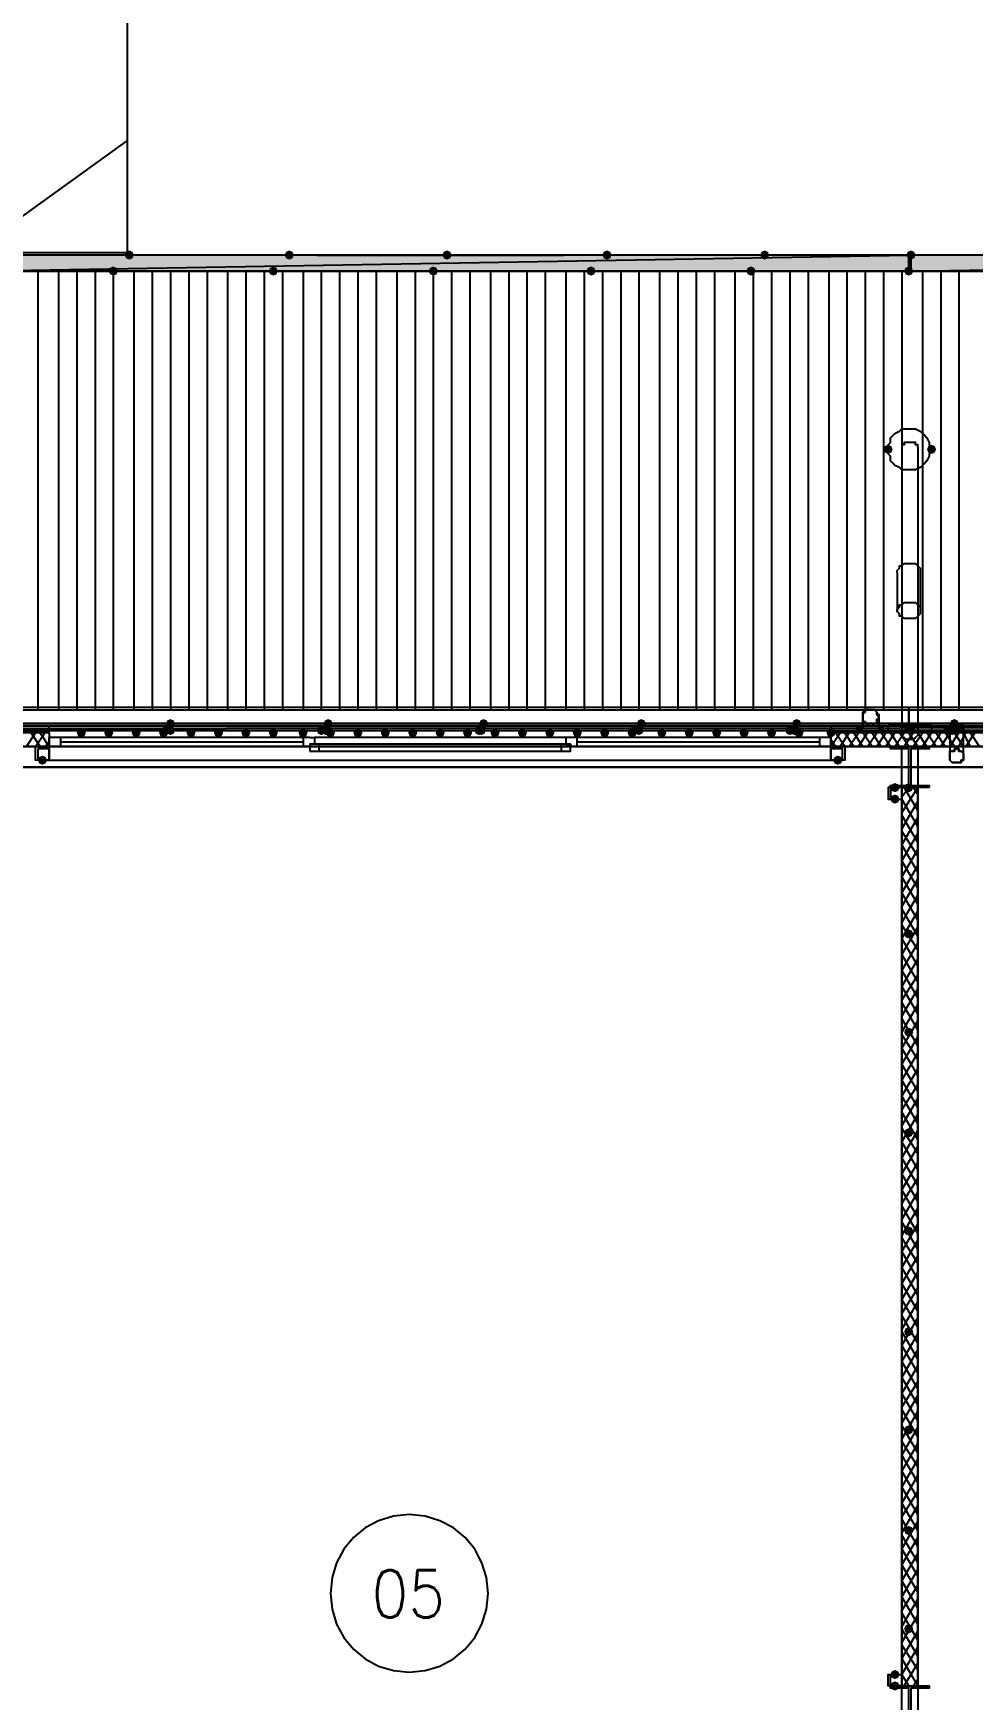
# Model space of a CAD drawing. Header units: millimetres. Extents: x 0 to 420, y 0 to 297.
# Drawn here: x 191.26 to 208.66, y 203.16 to 234.02 of the extents above; entities that cross this region are included whole.
import ezdxf

# ---------------------------------------------------------------- set-up
doc = ezdxf.new("R2010")
doc.units = ezdxf.units.MM
doc.layers.get('0').update_dxf_attribs({"linetype": 'CONTINUOUS'})
doc.styles.get("Standard").update_dxf_attribs({"font": 'STANDARD'})

msp = doc.modelspace()

# ---------------------------------------------------------------- hatches: boundary and pattern name
at = {"true_color": 0x0000fe}
for points in [[(193.124667, 229.912333), (193.099796, 229.852537), (193.04, 229.827667), (192.980204, 229.852537), (192.955333, 229.912333), (192.980204, 229.972129), (193.04, 229.997), (193.099796, 229.972129)], [(196.088, 229.912333), (196.063129, 229.852537), (196.003333, 229.827667), (195.943537, 229.852537), (195.918667, 229.912333), (195.943537, 229.972129), (196.003333, 229.997), (196.063129, 229.972129)], [(199.009, 229.912333), (198.984129, 229.852537), (198.924333, 229.827667), (198.864538, 229.852537), (198.839667, 229.912333), (198.864537, 229.972129), (198.924333, 229.997), (198.984129, 229.972129)], [(201.972333, 229.912333), (201.947462, 229.852537), (201.887667, 229.827667), (201.827871, 229.852537), (201.803, 229.912333), (201.827871, 229.972129), (201.887667, 229.997), (201.947462, 229.972129)], [(204.893333, 229.912333), (204.868462, 229.852537), (204.808667, 229.827667), (204.748871, 229.852537), (204.724, 229.912333), (204.748871, 229.972129), (204.808667, 229.997), (204.868462, 229.972129)], [(207.602667, 229.912333), (207.577796, 229.852537), (207.518, 229.827667), (207.458204, 229.852537), (207.433333, 229.912333), (207.458204, 229.972129), (207.518, 229.997), (207.577796, 229.972129)], [(207.602667, 229.912333), (207.577796, 229.852537), (207.518, 229.827667), (207.458204, 229.852537), (207.433333, 229.912333), (207.458204, 229.972129), (207.518, 229.997), (207.577796, 229.972129)], [(192.828333, 229.616), (192.803462, 229.556204), (192.743667, 229.531333), (192.683871, 229.556204), (192.659, 229.616), (192.683871, 229.675796), (192.743667, 229.700667), (192.803462, 229.675796)], [(195.791667, 229.616), (195.766796, 229.556204), (195.707, 229.531333), (195.647204, 229.556204), (195.622333, 229.616), (195.647204, 229.675796), (195.707, 229.700667), (195.766796, 229.675796)], [(198.755, 229.616), (198.730129, 229.556204), (198.670333, 229.531333), (198.610538, 229.556204), (198.585667, 229.616), (198.610537, 229.675796), (198.670333, 229.700667), (198.730129, 229.675796)], [(201.676, 229.616), (201.651129, 229.556204), (201.591333, 229.531333), (201.531538, 229.556204), (201.506667, 229.616), (201.531537, 229.675796), (201.591333, 229.700667), (201.651129, 229.675796)], [(204.639333, 229.616), (204.614463, 229.556204), (204.554667, 229.531333), (204.494871, 229.556204), (204.47, 229.616), (204.494871, 229.675796), (204.554667, 229.700667), (204.614462, 229.675796)], [(207.560333, 229.616), (207.535462, 229.556204), (207.475667, 229.531333), (207.415871, 229.556204), (207.391, 229.616), (207.415871, 229.675796), (207.475667, 229.700667), (207.535462, 229.675796)], [(193.886667, 221.234), (193.861796, 221.174204), (193.802, 221.149333), (193.742204, 221.174204), (193.717333, 221.234), (193.742204, 221.293796), (193.802, 221.318667), (193.861796, 221.293796)], [(196.807667, 221.234), (196.782796, 221.174204), (196.723, 221.149333), (196.663204, 221.174204), (196.638333, 221.234), (196.663204, 221.293796), (196.723, 221.318667), (196.782796, 221.293796)], [(199.686333, 221.234), (199.661462, 221.174204), (199.601667, 221.149333), (199.541871, 221.174204), (199.517, 221.234), (199.541871, 221.293796), (199.601667, 221.318667), (199.661462, 221.293796)], [(202.607333, 221.234), (202.582462, 221.174204), (202.522667, 221.149333), (202.462871, 221.174204), (202.438, 221.234), (202.462871, 221.293796), (202.522667, 221.318667), (202.582462, 221.293796)], [(205.486, 221.234), (205.461129, 221.174204), (205.401333, 221.149333), (205.341538, 221.174204), (205.316667, 221.234), (205.341537, 221.293796), (205.401333, 221.318667), (205.461129, 221.293796)], [(208.407, 221.234), (208.382129, 221.174204), (208.322333, 221.149333), (208.262538, 221.174204), (208.237667, 221.234), (208.262537, 221.293796), (208.322333, 221.318667), (208.382129, 221.293796)], [(193.802, 221.107), (193.777129, 221.047204), (193.717333, 221.022333), (193.657537, 221.047204), (193.632667, 221.107), (193.657537, 221.166796), (193.717333, 221.191667), (193.777129, 221.166796)], [(193.886667, 221.107), (193.861796, 221.047204), (193.802, 221.022333), (193.742204, 221.047204), (193.717333, 221.107), (193.742204, 221.166796), (193.802, 221.191667), (193.861796, 221.166796)], [(193.886667, 221.107), (193.861796, 221.047204), (193.802, 221.022333), (193.742204, 221.047204), (193.717333, 221.107), (193.742204, 221.166796), (193.802, 221.191667), (193.861796, 221.166796)], [(196.680667, 221.107), (196.655796, 221.047204), (196.596, 221.022333), (196.536204, 221.047204), (196.511333, 221.107), (196.536204, 221.166796), (196.596, 221.191667), (196.655796, 221.166796)], [(196.765333, 221.107), (196.740462, 221.047204), (196.680667, 221.022333), (196.620871, 221.047204), (196.596, 221.107), (196.620871, 221.166796), (196.680667, 221.191667), (196.740462, 221.166796)], [(196.765333, 221.107), (196.740462, 221.047204), (196.680667, 221.022333), (196.620871, 221.047204), (196.596, 221.107), (196.620871, 221.166796), (196.680667, 221.191667), (196.740462, 221.166796)], [(199.601667, 221.107), (199.576796, 221.047204), (199.517, 221.022333), (199.457204, 221.047204), (199.432333, 221.107), (199.457204, 221.166796), (199.517, 221.191667), (199.576796, 221.166796)], [(199.644, 221.107), (199.619129, 221.047204), (199.559333, 221.022333), (199.499538, 221.047204), (199.474667, 221.107), (199.499537, 221.166796), (199.559333, 221.191667), (199.619129, 221.166796)], [(199.644, 221.107), (199.619129, 221.047204), (199.559333, 221.022333), (199.499538, 221.047204), (199.474667, 221.107), (199.499537, 221.166796), (199.559333, 221.191667), (199.619129, 221.166796)], [(202.480333, 221.107), (202.455462, 221.047204), (202.395667, 221.022333), (202.335871, 221.047204), (202.311, 221.107), (202.335871, 221.166796), (202.395667, 221.191667), (202.455462, 221.166796)], [(202.565, 221.107), (202.540129, 221.047204), (202.480333, 221.022333), (202.420538, 221.047204), (202.395667, 221.107), (202.420537, 221.166796), (202.480333, 221.191667), (202.540129, 221.166796)], [(202.565, 221.107), (202.540129, 221.047204), (202.480333, 221.022333), (202.420538, 221.047204), (202.395667, 221.107), (202.420537, 221.166796), (202.480333, 221.191667), (202.540129, 221.166796)], [(205.359, 221.107), (205.334129, 221.047204), (205.274333, 221.022333), (205.214538, 221.047204), (205.189667, 221.107), (205.214537, 221.166796), (205.274333, 221.191667), (205.334129, 221.166796)], [(205.443667, 221.107), (205.418796, 221.047204), (205.359, 221.022333), (205.299204, 221.047204), (205.274333, 221.107), (205.299204, 221.166796), (205.359, 221.191667), (205.418796, 221.166796)], [(205.443667, 221.107), (205.418796, 221.047204), (205.359, 221.022333), (205.299204, 221.047204), (205.274333, 221.107), (205.299204, 221.166796), (205.359, 221.191667), (205.418796, 221.166796)], [(208.28, 221.107), (208.255129, 221.047204), (208.195333, 221.022333), (208.135538, 221.047204), (208.110667, 221.107), (208.135537, 221.166796), (208.195333, 221.191667), (208.255129, 221.166796)], [(208.364667, 221.107), (208.339796, 221.047204), (208.28, 221.022333), (208.220204, 221.047204), (208.195333, 221.107), (208.220204, 221.166796), (208.28, 221.191667), (208.339796, 221.166796)], [(208.364667, 221.107), (208.339796, 221.047204), (208.28, 221.022333), (208.220204, 221.047204), (208.195333, 221.107), (208.220204, 221.166796), (208.28, 221.191667), (208.339796, 221.166796)]]:
    msp.add_hatch(color=0, dxfattribs=at).paths.add_polyline_path(points, flags=0)
at = {"true_color": 0x000007}
h = msp.add_hatch(color=0, dxfattribs=at)
h.paths.add_polyline_path([(207.475667, 229.616), (190.119, 229.616), (207.475667, 229.912333)], flags=0)
h.paths.add_polyline_path([(190.119, 229.616), (207.475667, 229.912333), (190.119, 229.912333)], flags=0)
h = msp.add_hatch(color=0, dxfattribs=at)
h.paths.add_polyline_path([(224.874667, 229.616), (207.518, 229.616), (224.874667, 229.912333)], flags=0)
h.paths.add_polyline_path([(207.518, 229.616), (224.874667, 229.912333), (207.518, 229.912333)], flags=0)
for points in [[(207.179333, 226.314), (207.154462, 226.254204), (207.094667, 226.229333), (207.034871, 226.254204), (207.01, 226.314), (207.034871, 226.373796), (207.094667, 226.398667), (207.154462, 226.373796)], [(207.983667, 226.314), (207.958796, 226.254204), (207.899, 226.229333), (207.839204, 226.254204), (207.814333, 226.314), (207.839204, 226.373796), (207.899, 226.398667), (207.958796, 226.373796)], [(192.235667, 221.064667), (192.210796, 221.004871), (192.151, 220.98), (192.091204, 221.004871), (192.066333, 221.064667), (192.091204, 221.124462), (192.151, 221.149333), (192.210796, 221.124463)], [(192.743667, 221.064667), (192.718796, 221.004871), (192.659, 220.98), (192.599204, 221.004871), (192.574333, 221.064667), (192.599204, 221.124462), (192.659, 221.149333), (192.718796, 221.124463)], [(193.251667, 221.064667), (193.226796, 221.004871), (193.167, 220.98), (193.107204, 221.004871), (193.082333, 221.064667), (193.107204, 221.124462), (193.167, 221.149333), (193.226796, 221.124463)], [(193.759667, 221.064667), (193.734796, 221.004871), (193.675, 220.98), (193.615204, 221.004871), (193.590333, 221.064667), (193.615204, 221.124462), (193.675, 221.149333), (193.734796, 221.124463)], [(194.267667, 221.064667), (194.242796, 221.004871), (194.183, 220.98), (194.123204, 221.004871), (194.098333, 221.064667), (194.123204, 221.124462), (194.183, 221.149333), (194.242796, 221.124463)], [(194.775667, 221.064667), (194.750796, 221.004871), (194.691, 220.98), (194.631204, 221.004871), (194.606333, 221.064667), (194.631204, 221.124462), (194.691, 221.149333), (194.750796, 221.124463)], [(195.283667, 221.064667), (195.258796, 221.004871), (195.199, 220.98), (195.139204, 221.004871), (195.114333, 221.064667), (195.139204, 221.124462), (195.199, 221.149333), (195.258796, 221.124463)], [(195.791667, 221.064667), (195.766796, 221.004871), (195.707, 220.98), (195.647204, 221.004871), (195.622333, 221.064667), (195.647204, 221.124462), (195.707, 221.149333), (195.766796, 221.124463)], [(196.342, 221.064667), (196.317129, 221.004871), (196.257333, 220.98), (196.197538, 221.004871), (196.172667, 221.064667), (196.197537, 221.124462), (196.257333, 221.149333), (196.317129, 221.124463)], [(196.85, 221.064667), (196.825129, 221.004871), (196.765333, 220.98), (196.705538, 221.004871), (196.680667, 221.064667), (196.705537, 221.124462), (196.765333, 221.149333), (196.825129, 221.124463)], [(197.358, 221.064667), (197.333129, 221.004871), (197.273333, 220.98), (197.213538, 221.004871), (197.188667, 221.064667), (197.213537, 221.124462), (197.273333, 221.149333), (197.333129, 221.124463)], [(197.866, 221.064667), (197.841129, 221.004871), (197.781333, 220.98), (197.721538, 221.004871), (197.696667, 221.064667), (197.721537, 221.124462), (197.781333, 221.149333), (197.841129, 221.124463)], [(198.374, 221.064667), (198.349129, 221.004871), (198.289333, 220.98), (198.229537, 221.004871), (198.204667, 221.064667), (198.229537, 221.124462), (198.289333, 221.149333), (198.349129, 221.124463)], [(198.882, 221.064667), (198.857129, 221.004871), (198.797333, 220.98), (198.737537, 221.004871), (198.712667, 221.064667), (198.737537, 221.124462), (198.797333, 221.149333), (198.857129, 221.124463)], [(199.39, 221.064667), (199.365129, 221.004871), (199.305333, 220.98), (199.245538, 221.004871), (199.220667, 221.064667), (199.245537, 221.124462), (199.305333, 221.149333), (199.365129, 221.124463)], [(199.898, 221.064667), (199.873129, 221.004871), (199.813333, 220.98), (199.753537, 221.004871), (199.728667, 221.064667), (199.753537, 221.124462), (199.813333, 221.149333), (199.873129, 221.124463)], [(200.406, 221.064667), (200.381129, 221.004871), (200.321333, 220.98), (200.261538, 221.004871), (200.236667, 221.064667), (200.261537, 221.124462), (200.321333, 221.149333), (200.381129, 221.124463)], [(200.914, 221.064667), (200.889129, 221.004871), (200.829333, 220.98), (200.769538, 221.004871), (200.744667, 221.064667), (200.769537, 221.124462), (200.829333, 221.149333), (200.889129, 221.124463)], [(201.422, 221.064667), (201.397129, 221.004871), (201.337333, 220.98), (201.277537, 221.004871), (201.252667, 221.064667), (201.277537, 221.124462), (201.337333, 221.149333), (201.397129, 221.124463)], [(201.93, 221.064667), (201.905129, 221.004871), (201.845333, 220.98), (201.785538, 221.004871), (201.760667, 221.064667), (201.785537, 221.124462), (201.845333, 221.149333), (201.905129, 221.124463)], [(202.438, 221.064667), (202.413129, 221.004871), (202.353333, 220.98), (202.293538, 221.004871), (202.268667, 221.064667), (202.293537, 221.124462), (202.353333, 221.149333), (202.413129, 221.124463)], [(202.988333, 221.064667), (202.963462, 221.004871), (202.903667, 220.98), (202.843871, 221.004871), (202.819, 221.064667), (202.843871, 221.124462), (202.903667, 221.149333), (202.963462, 221.124463)], [(203.496333, 221.064667), (203.471462, 221.004871), (203.411667, 220.98), (203.351871, 221.004871), (203.327, 221.064667), (203.351871, 221.124462), (203.411667, 221.149333), (203.471462, 221.124463)], [(204.004333, 221.064667), (203.979463, 221.004871), (203.919667, 220.98), (203.859871, 221.004871), (203.835, 221.064667), (203.859871, 221.124462), (203.919667, 221.149333), (203.979462, 221.124463)], [(204.512333, 221.064667), (204.487462, 221.004871), (204.427667, 220.98), (204.367871, 221.004871), (204.343, 221.064667), (204.367871, 221.124462), (204.427667, 221.149333), (204.487462, 221.124463)], [(205.020333, 221.064667), (204.995462, 221.004871), (204.935667, 220.98), (204.875871, 221.004871), (204.851, 221.064667), (204.875871, 221.124462), (204.935667, 221.149333), (204.995462, 221.124463)], [(205.528333, 221.064667), (205.503463, 221.004871), (205.443667, 220.98), (205.383871, 221.004871), (205.359, 221.064667), (205.383871, 221.124462), (205.443667, 221.149333), (205.503462, 221.124463)], [(206.121, 221.064667), (206.096129, 221.004871), (206.036333, 220.98), (205.976538, 221.004871), (205.951667, 221.064667), (205.976537, 221.124462), (206.036333, 221.149333), (206.096129, 221.124463)], [(206.121, 221.064667), (206.096129, 221.004871), (206.036333, 220.98), (205.976538, 221.004871), (205.951667, 221.064667), (205.976537, 221.124462), (206.036333, 221.149333), (206.096129, 221.124463)], [(191.516, 220.556667), (191.491129, 220.496871), (191.431333, 220.472), (191.371538, 220.496871), (191.346667, 220.556667), (191.371537, 220.616462), (191.431333, 220.641333), (191.491129, 220.616463)], [(206.248, 220.556667), (206.223129, 220.496871), (206.163333, 220.472), (206.103538, 220.496871), (206.078667, 220.556667), (206.103537, 220.616462), (206.163333, 220.641333), (206.223129, 220.616463)], [(207.306333, 220.048667), (207.281462, 219.988871), (207.221667, 219.964), (207.161871, 219.988871), (207.137, 220.048667), (207.161871, 220.108462), (207.221667, 220.133333), (207.281462, 220.108463)], [(207.560333, 220.048667), (207.535462, 219.988871), (207.475667, 219.964), (207.415871, 219.988871), (207.391, 220.048667), (207.415871, 220.108462), (207.475667, 220.133333), (207.535462, 220.108463)], [(207.306333, 219.837), (207.281462, 219.777204), (207.221667, 219.752333), (207.161871, 219.777204), (207.137, 219.837), (207.161871, 219.896796), (207.221667, 219.921667), (207.281462, 219.896796)], [(207.560333, 217.339333), (207.535462, 217.279538), (207.475667, 217.254667), (207.415871, 217.279538), (207.391, 217.339333), (207.415871, 217.399129), (207.475667, 217.424), (207.535462, 217.399129)], [(207.560333, 215.519), (207.535462, 215.459204), (207.475667, 215.434333), (207.415871, 215.459204), (207.391, 215.519), (207.415871, 215.578796), (207.475667, 215.603667), (207.535462, 215.578796)], [(207.560333, 213.656333), (207.535462, 213.596537), (207.475667, 213.571667), (207.415871, 213.596537), (207.391, 213.656333), (207.415871, 213.716129), (207.475667, 213.741), (207.535462, 213.716129)], [(207.560333, 211.836), (207.535462, 211.776204), (207.475667, 211.751333), (207.415871, 211.776204), (207.391, 211.836), (207.415871, 211.895796), (207.475667, 211.920667), (207.535462, 211.895796)], [(207.560333, 209.973333), (207.535462, 209.913537), (207.475667, 209.888667), (207.415871, 209.913537), (207.391, 209.973333), (207.415871, 210.033129), (207.475667, 210.058), (207.535462, 210.033129)], [(207.560333, 208.153), (207.535462, 208.093204), (207.475667, 208.068333), (207.415871, 208.093204), (207.391, 208.153), (207.415871, 208.212796), (207.475667, 208.237667), (207.535462, 208.212796)], [(207.560333, 206.290333), (207.535462, 206.230537), (207.475667, 206.205667), (207.415871, 206.230537), (207.391, 206.290333), (207.415871, 206.350129), (207.475667, 206.375), (207.535462, 206.350129)], [(207.560333, 204.47), (207.535462, 204.410204), (207.475667, 204.385333), (207.415871, 204.410204), (207.391, 204.47), (207.415871, 204.529796), (207.475667, 204.554667), (207.535462, 204.529796)], [(207.306333, 203.623333), (207.281462, 203.563538), (207.221667, 203.538667), (207.161871, 203.563538), (207.137, 203.623333), (207.161871, 203.683129), (207.221667, 203.708), (207.281462, 203.683129)], [(207.306333, 203.411667), (207.281462, 203.351871), (207.221667, 203.327), (207.161871, 203.351871), (207.137, 203.411667), (207.161871, 203.471462), (207.221667, 203.496333), (207.281462, 203.471463)]]:
    msp.add_hatch(color=0, dxfattribs=at).paths.add_polyline_path(points, flags=0)
h = msp.add_hatch(color=0, dxfattribs=at)
h.paths.add_polyline_path([(119.972667, 221.234), (381.973667, 221.234), (119.972667, 221.107)], flags=0)
h.paths.add_polyline_path([(381.973667, 221.234), (119.972667, 221.107), (381.973667, 221.107)], flags=0)

# ---------------------------------------------------------------- linework, layer by layer
at = {"color": 0, "true_color": 0x000007}
for points in [[(192.997667, 256.032), (192.997667, 229.954667), (187.198, 229.954667), (187.198, 256.032)], [(190.119, 256.032), (190.119, 229.954667), (192.997667, 232.029)], [(207.475667, 229.912333), (190.119, 229.912333)], [(196.511333, 229.912333), (201.083333, 229.912333)], [(224.874667, 229.912333), (207.518, 229.912333)], [(207.094667, 226.314), (207.094667, 226.398667), (207.137, 226.441), (207.137, 226.525667), (207.179333, 226.568), (207.221667, 226.610333), (207.306333, 226.652667), (207.348667, 226.695), (207.433333, 226.695), (207.475667, 226.695), (207.560333, 226.695), (207.602667, 226.695), (207.687333, 226.652667), (207.729667, 226.610333), (207.772, 226.568), (207.814333, 226.525667), (207.856667, 226.441), (207.856667, 226.398667), (207.899, 226.314)], [(207.645, 226.356333), (207.645, 226.398667), (207.602667, 226.398667), (207.602667, 226.441), (207.560333, 226.441), (207.518, 226.441), (207.475667, 226.441), (207.433333, 226.441), (207.391, 226.441), (207.391, 226.398667), (207.348667, 226.398667), (207.348667, 226.356333)], [(207.348667, 226.356333), (207.348667, 221.022333)], [(207.645, 226.356333), (207.645, 221.022333)], [(207.264, 224.028), (207.264, 224.070333), (207.306333, 224.112667), (207.306333, 224.155), (207.348667, 224.155), (207.391, 224.197333), (207.433333, 224.197333), (207.475667, 224.197333), (207.518, 224.197333), (207.560333, 224.197333), (207.602667, 224.197333), (207.645, 224.155), (207.687333, 224.112667), (207.687333, 224.070333), (207.687333, 224.028)], [(207.264, 224.028), (207.264, 223.308333)], [(207.687333, 224.028), (207.687333, 223.308333)], [(119.972667, 221.107), (381.973667, 221.107), (119.972667, 221.107), (381.973667, 221.107)], [(119.972667, 221.107), (381.973667, 221.107)], [(119.972667, 221.107), (381.973667, 221.107)], [(191.558333, 221.064667), (188.637333, 221.064667)], [(191.135, 220.810667), (191.304333, 221.064667)], [(191.389, 220.810667), (191.219667, 221.064667)], [(191.304333, 220.810667), (191.473667, 221.064667)], [(191.558333, 220.810667), (191.389, 221.064667)], [(191.558333, 221.064667), (191.558333, 221.191667), (206.036333, 221.191667), (206.036333, 221.064667)], [(191.558333, 221.064667), (191.558333, 220.98), (191.558333, 220.810667)], [(191.558333, 221.064667), (191.558333, 220.98)], [(191.558333, 220.810667), (191.77, 220.810667), (191.77, 220.98), (191.558333, 220.98)], [(196.257333, 220.98), (191.77, 220.98)], [(196.384333, 220.98), (196.257333, 220.98), (196.257333, 220.810667), (196.384333, 220.810667)], [(196.384333, 220.98), (196.469, 220.98), (196.469, 220.853), (196.384333, 220.853), (196.384333, 220.810667)], [(201.125667, 220.98), (196.469, 220.98)], [(201.210333, 220.98), (201.125667, 220.98), (201.125667, 220.853), (201.210333, 220.853), (201.210333, 220.810667)], [(201.210333, 220.810667), (201.337333, 220.810667), (201.337333, 220.98), (201.210333, 220.98)], [(205.824667, 220.98), (201.337333, 220.98)], [(206.036333, 220.98), (205.824667, 220.98), (205.824667, 220.810667), (206.036333, 220.810667)], [(206.036333, 220.810667), (206.205667, 221.064667)], [(206.036333, 221.064667), (206.036333, 220.98), (206.036333, 220.810667)], [(206.036333, 221.064667), (206.036333, 220.98)], [(208.957333, 221.064667), (206.036333, 221.064667)], [(206.290333, 220.810667), (206.121, 221.064667)], [(206.205667, 220.810667), (206.375, 221.064667)], [(206.459667, 220.810667), (206.290333, 221.064667)], [(206.375, 220.810667), (206.544333, 221.064667)], [(206.629, 220.810667), (206.459667, 221.064667)], [(206.544333, 220.810667), (206.713667, 221.064667)], [(206.798333, 220.810667), (206.629, 221.064667)], [(206.713667, 220.810667), (206.883, 221.064667)], [(206.967667, 220.810667), (206.798333, 221.064667)], [(206.883, 220.810667), (207.052333, 221.064667)], [(207.137, 220.810667), (206.967667, 221.064667)], [(207.052333, 220.810667), (207.221667, 221.064667)], [(207.899, 221.191667), (207.856667, 221.191667), (207.814333, 221.191667), (207.772, 221.191667), (207.729667, 221.191667), (207.687333, 221.191667), (207.602667, 221.191667), (207.560333, 221.191667), (207.475667, 221.191667), (207.433333, 221.191667), (207.348667, 221.191667), (207.306333, 221.191667), (207.221667, 221.191667), (207.179333, 221.191667), (207.137, 221.191667), (207.094667, 221.191667)], [(207.899, 221.191667), (207.899, 221.064667), (207.856667, 221.064667), (207.814333, 221.064667), (207.772, 221.064667), (207.729667, 221.064667), (207.687333, 221.064667), (207.602667, 221.064667), (207.560333, 221.064667), (207.475667, 221.064667), (207.433333, 221.064667), (207.348667, 221.064667), (207.306333, 221.064667), (207.221667, 221.064667), (207.179333, 221.064667), (207.137, 221.064667), (207.094667, 221.064667), (207.094667, 221.191667)], [(207.306333, 220.810667), (207.137, 221.064667)], [(207.221667, 220.810667), (207.391, 221.064667)], [(207.475667, 220.810667), (207.306333, 221.064667)], [(207.391, 220.810667), (207.560333, 221.064667)], [(207.645, 220.810667), (207.475667, 221.064667)], [(207.560333, 220.810667), (207.729667, 221.064667)], [(207.814333, 220.810667), (207.645, 221.064667)], [(207.729667, 220.810667), (207.899, 221.064667)], [(207.983667, 220.810667), (207.814333, 221.064667)], [(207.899, 220.810667), (208.068333, 221.064667)], [(208.153, 220.810667), (207.983667, 221.064667)], [(208.068333, 220.810667), (208.237667, 221.064667)], [(208.322333, 220.810667), (208.153, 221.064667)], [(208.237667, 221.191667), (208.237667, 220.641333)], [(208.237667, 220.810667), (208.407, 221.064667)], [(208.491667, 220.810667), (208.322333, 221.064667)], [(208.407, 220.810667), (208.534, 221.064667)], [(208.491667, 220.641333), (208.491667, 221.191667)], [(208.618667, 220.810667), (208.491667, 221.064667)], [(208.534, 220.810667), (208.703333, 221.064667)], [(208.788, 220.810667), (208.618667, 221.064667)], [(188.637333, 220.810667), (191.558333, 220.810667)], [(191.431333, 220.810667), (191.431333, 220.768333)], [(191.473667, 220.810667), (191.558333, 220.895333)], [(198.797333, 220.810667), (191.558333, 220.810667), (191.558333, 220.683667)], [(198.797333, 220.810667), (191.558333, 220.810667), (191.558333, 220.683667)], [(191.558333, 220.810667), (206.036333, 220.810667)], [(191.558333, 220.683667), (191.558333, 220.556667), (198.797333, 220.556667)], [(191.558333, 220.683667), (191.558333, 220.556667), (198.797333, 220.556667)], [(191.77, 220.895333), (196.257333, 220.895333)], [(191.77, 220.810667), (196.257333, 220.810667)], [(201.041, 220.853), (196.553667, 220.853)], [(196.553667, 220.810667), (201.041, 220.810667)], [(196.553667, 220.726), (201.041, 220.726)], [(196.553667, 220.726), (201.041, 220.726)], [(206.036333, 220.683667), (206.036333, 220.810667), (198.797333, 220.810667)], [(206.036333, 220.683667), (206.036333, 220.810667), (198.797333, 220.810667)], [(198.797333, 220.556667), (206.036333, 220.556667), (206.036333, 220.683667)], [(198.797333, 220.556667), (206.036333, 220.556667), (206.036333, 220.683667)], [(201.337333, 220.895333), (205.824667, 220.895333)], [(201.337333, 220.810667), (205.824667, 220.810667)], [(206.121, 220.810667), (206.036333, 220.937667)], [(206.036333, 220.810667), (208.957333, 220.810667)], [(206.163333, 220.810667), (206.163333, 220.768333)], [(207.137, 220.768333), (207.137, 220.810667)], [(207.306333, 220.768333), (207.306333, 220.810667)], [(207.475667, 220.048667), (207.475667, 220.810667)], [(207.645, 220.768333), (207.645, 220.810667)], [(207.856667, 220.768333), (207.856667, 220.810667)], [(207.137, 220.048667), (207.137, 220.091)], [(207.306333, 220.048667), (207.306333, 220.091)], [(207.348667, 219.879333), (207.475667, 220.048667)], [(207.348667, 219.583), (207.645, 220.048667)], [(207.645, 219.625333), (207.391, 220.048667)], [(207.645, 219.921667), (207.560333, 220.048667)], [(207.645, 220.048667), (207.645, 220.091)], [(207.856667, 220.048667), (207.856667, 220.091)], [(207.645, 219.329), (207.348667, 219.837)], [(207.348667, 219.286667), (207.645, 219.794667)], [(207.645, 219.032667), (207.348667, 219.540667)], [(207.348667, 218.990333), (207.645, 219.498333)], [(207.645, 218.778667), (207.348667, 219.244333)], [(207.348667, 218.694), (207.645, 219.202)], [(207.645, 218.482333), (207.348667, 218.990333)], [(207.348667, 218.397667), (207.645, 218.905667)], [(207.645, 218.186), (207.348667, 218.694)], [(207.348667, 218.101333), (207.645, 218.609333)], [(207.645, 217.889667), (207.348667, 218.397667)], [(207.348667, 217.847333), (207.645, 218.355333)], [(207.645, 217.593333), (207.348667, 218.101333)], [(207.348667, 217.551), (207.645, 218.059)], [(207.645, 217.297), (207.348667, 217.805)], [(207.348667, 217.254667), (207.645, 217.762667)], [(207.645, 217.043), (207.348667, 217.508667)], [(207.348667, 216.958333), (207.645, 217.466333)], [(207.645, 216.746667), (207.348667, 217.254667)], [(207.348667, 216.662), (207.645, 217.17)], [(207.645, 216.450333), (207.348667, 216.958333)], [(207.348667, 216.365667), (207.645, 216.873667)], [(207.645, 216.154), (207.348667, 216.662)], [(207.348667, 216.111667), (207.645, 216.577333)], [(207.645, 215.857667), (207.348667, 216.365667)], [(207.348667, 215.815333), (207.645, 216.323333)], [(207.645, 215.561333), (207.348667, 216.069333)], [(207.348667, 215.519), (207.645, 216.027)], [(207.645, 215.265), (207.348667, 215.773)], [(207.348667, 215.222667), (207.645, 215.730667)], [(207.645, 215.011), (207.348667, 215.476667)], [(207.348667, 214.926333), (207.645, 215.434333)], [(207.645, 214.714667), (207.348667, 215.222667)], [(207.348667, 214.63), (207.645, 215.138)], [(207.645, 214.418333), (207.348667, 214.926333)], [(207.348667, 214.333667), (207.645, 214.841667)], [(207.645, 214.122), (207.348667, 214.63)], [(207.348667, 214.079667), (207.645, 214.545333)], [(207.645, 213.825667), (207.348667, 214.333667)], [(207.348667, 213.783333), (207.645, 214.291333)], [(207.645, 213.529333), (207.348667, 214.037333)], [(207.348667, 213.487), (207.645, 213.995)], [(207.645, 213.275333), (207.348667, 213.741)], [(207.348667, 213.190667), (207.645, 213.698667)], [(207.645, 212.979), (207.348667, 213.487)], [(207.348667, 212.894333), (207.645, 213.402333)], [(207.645, 212.682667), (207.348667, 213.190667)], [(207.348667, 212.598), (207.645, 213.106)], [(207.645, 212.386333), (207.348667, 212.894333)], [(207.348667, 212.344), (207.645, 212.809667)], [(207.645, 212.09), (207.348667, 212.598)], [(207.348667, 212.047667), (207.645, 212.555667)], [(207.645, 211.793667), (207.348667, 212.301667)], [(207.348667, 211.751333), (207.645, 212.259333)], [(207.645, 211.497333), (207.348667, 212.005333)], [(207.348667, 211.455), (207.645, 211.963)], [(207.645, 211.243333), (207.348667, 211.709)], [(207.348667, 211.158667), (207.645, 211.666667)], [(207.645, 210.947), (207.348667, 211.455)], [(207.348667, 210.862333), (207.645, 211.370333)], [(207.645, 210.650667), (207.348667, 211.158667)], [(207.348667, 210.566), (207.645, 211.074)], [(207.645, 210.354333), (207.348667, 210.862333)], [(207.348667, 210.312), (207.645, 210.777667)], [(207.645, 210.058), (207.348667, 210.566)], [(207.348667, 210.015667), (207.645, 210.523667)], [(207.645, 209.761667), (207.348667, 210.269667)], [(207.348667, 209.719333), (207.645, 210.227333)], [(207.645, 209.465333), (207.348667, 209.973333)], [(207.348667, 209.423), (207.645, 209.931)], [(207.645, 209.211333), (207.348667, 209.719333)], [(207.348667, 209.126667), (207.645, 209.634667)], [(207.645, 208.915), (207.348667, 209.423)], [(207.348667, 208.830333), (207.645, 209.338333)], [(207.645, 208.618667), (207.348667, 209.126667)], [(207.348667, 208.576333), (207.645, 209.042)], [(207.645, 208.322333), (207.348667, 208.830333)], [(207.348667, 208.28), (207.645, 208.788)], [(207.645, 208.026), (207.348667, 208.534)], [(207.348667, 207.983667), (207.645, 208.491667)], [(207.645, 207.729667), (207.348667, 208.237667)], [(207.348667, 207.687333), (207.645, 208.195333)], [(207.645, 207.475667), (207.348667, 207.941333)], [(207.348667, 207.391), (207.645, 207.899)], [(207.645, 207.179333), (207.348667, 207.687333)], [(207.348667, 207.094667), (207.645, 207.602667)], [(207.645, 206.883), (207.348667, 207.391)], [(207.348667, 206.798333), (207.645, 207.306333)], [(207.645, 206.586667), (207.348667, 207.094667)], [(207.348667, 206.544333), (207.645, 207.01)], [(207.645, 206.290333), (207.348667, 206.798333)], [(199.686333, 205.126167), (199.656661, 205.42051), (199.571561, 205.694662), (199.436905, 205.942749), (199.258566, 206.158899), (199.042416, 206.337238), (198.794329, 206.471894), (198.520177, 206.556995), (198.225833, 206.586667), (197.93149, 206.556995), (197.657338, 206.471894), (197.409251, 206.337238), (197.193101, 206.158899), (197.014762, 205.942749), (196.880106, 205.694662), (196.795005, 205.42051), (196.765333, 205.126167)], [(207.348667, 206.248), (207.645, 206.756)], [(207.645, 205.994), (207.348667, 206.502)], [(207.348667, 205.951667), (207.645, 206.459667)], [(207.645, 205.697667), (207.348667, 206.205667)], [(207.348667, 205.655333), (207.645, 206.163333)], [(207.645, 205.443667), (207.348667, 205.951667)], [(207.348667, 205.359), (207.645, 205.867)], [(207.645, 205.147333), (207.348667, 205.655333)], [(207.348667, 205.062667), (207.645, 205.570667)], [(207.645, 204.851), (207.348667, 205.359)], [(207.348667, 204.808667), (207.645, 205.274333)], [(196.765333, 205.126167), (196.795005, 204.831823), (196.880106, 204.557671), (197.014762, 204.309584), (197.193101, 204.093434), (197.409251, 203.915095), (197.657338, 203.780439), (197.93149, 203.695339), (198.225833, 203.665667), (198.520177, 203.695339), (198.794329, 203.780439), (199.042416, 203.915095), (199.258566, 204.093434), (199.436905, 204.309584), (199.571561, 204.557671), (199.656661, 204.831823), (199.686333, 205.126167)], [(207.645, 204.554667), (207.348667, 205.062667)], [(207.348667, 204.512333), (207.645, 205.020333)], [(207.645, 204.258333), (207.348667, 204.766333)], [(207.348667, 204.216), (207.645, 204.724)], [(207.645, 203.962), (207.348667, 204.47)], [(207.348667, 203.919667), (207.645, 204.427667)], [(207.645, 203.708), (207.348667, 204.173667)], [(207.348667, 203.623333), (207.645, 204.131333)], [(207.645, 203.411667), (207.348667, 203.919667)], [(207.391, 203.411667), (207.645, 203.835)], [(207.137, 203.369333), (207.137, 203.411667)], [(207.306333, 203.369333), (207.306333, 203.411667)], [(207.475667, 203.411667), (207.348667, 203.623333)], [(207.475667, 202.692), (207.475667, 203.411667)], [(207.560333, 203.411667), (207.645, 203.538667)], [(207.645, 203.369333), (207.645, 203.411667)], [(207.856667, 203.369333), (207.856667, 203.411667)]]:
    msp.add_lwpolyline(points, dxfattribs=at)
for points in [[(381.973667, 229.065667), (381.973667, 229.616), (119.972667, 229.616), (119.972667, 229.065667), (119.972667, 222.080667), (119.972667, 221.488), (381.973667, 221.488), (381.973667, 222.080667)], [(207.475667, 229.616), (190.119, 229.616), (207.475667, 229.912333)], [(190.119, 229.616), (207.475667, 229.912333), (190.119, 229.912333)], [(207.475667, 229.912333), (190.119, 229.912333), (190.119, 229.616), (207.475667, 229.616)], [(201.083333, 229.912333), (196.511333, 229.912333)], [(224.874667, 229.616), (207.518, 229.616), (224.874667, 229.912333)], [(207.518, 229.616), (224.874667, 229.912333), (207.518, 229.912333)], [(294.428333, 229.912333), (294.428333, 229.616), (277.071667, 229.616), (277.071667, 229.912333), (277.071667, 229.616), (259.672667, 229.616), (259.672667, 229.912333), (259.672667, 229.616), (242.273667, 229.616), (242.273667, 229.912333), (242.273667, 229.616), (224.874667, 229.616), (224.874667, 229.912333), (207.518, 229.912333), (207.518, 229.616), (224.874667, 229.616), (224.874667, 229.912333), (242.273667, 229.912333), (259.672667, 229.912333), (277.071667, 229.912333)], [(207.560333, 225.933), (207.475667, 225.933), (207.433333, 225.933), (207.348667, 225.933), (207.306333, 225.975333), (207.221667, 226.017667), (207.179333, 226.06), (207.137, 226.102333), (207.137, 226.187), (207.094667, 226.229333), (207.094667, 226.314), (207.094667, 226.398667), (207.137, 226.441), (207.137, 226.525667), (207.179333, 226.568), (207.221667, 226.610333), (207.306333, 226.652667), (207.348667, 226.695), (207.433333, 226.695), (207.475667, 226.695), (207.560333, 226.695), (207.602667, 226.695), (207.687333, 226.652667), (207.729667, 226.610333), (207.772, 226.568), (207.814333, 226.525667), (207.856667, 226.441), (207.856667, 226.398667), (207.899, 226.314), (207.856667, 226.229333), (207.856667, 226.187), (207.814333, 226.102333), (207.772, 226.06), (207.729667, 226.017667), (207.687333, 225.975333), (207.602667, 225.933)], [(207.518, 223.181333), (207.475667, 223.181333), (207.433333, 223.181333), (207.391, 223.181333), (207.348667, 223.223667), (207.306333, 223.223667), (207.306333, 223.266), (207.264, 223.308333), (207.264, 223.350667), (207.306333, 223.393), (207.306333, 223.435333), (207.348667, 223.435333), (207.391, 223.477667), (207.433333, 223.477667), (207.475667, 223.477667), (207.518, 223.477667), (207.560333, 223.477667), (207.602667, 223.477667), (207.645, 223.435333), (207.687333, 223.393), (207.687333, 223.350667), (207.687333, 223.308333), (207.687333, 223.266), (207.645, 223.223667), (207.602667, 223.181333), (207.560333, 223.181333)], [(190.119, 221.191667), (207.475667, 221.191667), (207.475667, 221.530333), (190.119, 221.530333)], [(207.01, 221.149333), (206.925333, 221.149333), (206.925333, 221.361), (206.925333, 221.403333), (206.883, 221.403333), (206.883, 221.445667), (206.840667, 221.488), (206.798333, 221.488), (206.756, 221.488), (206.713667, 221.488), (206.671333, 221.488), (206.671333, 221.445667), (206.629, 221.445667), (206.629, 221.403333), (206.629, 221.361), (206.629, 221.149333), (206.502, 221.149333), (206.629, 221.149333), (206.629, 221.361), (206.629, 221.403333), (206.671333, 221.445667), (206.671333, 221.488), (206.713667, 221.488), (206.756, 221.488), (206.798333, 221.488), (206.840667, 221.488), (206.883, 221.445667), (206.883, 221.403333), (206.925333, 221.361), (206.925333, 221.149333), (207.01, 221.149333), (206.925333, 221.149333), (206.925333, 221.361), (206.925333, 221.403333), (206.883, 221.403333), (206.883, 221.445667), (206.840667, 221.488), (206.798333, 221.488), (206.756, 221.488), (206.713667, 221.488), (206.671333, 221.488), (206.671333, 221.445667), (206.629, 221.445667), (206.629, 221.403333), (206.629, 221.361), (206.629, 221.149333), (206.502, 221.149333), (206.629, 221.149333), (206.629, 221.361), (206.629, 221.403333), (206.671333, 221.445667), (206.671333, 221.488), (206.713667, 221.488), (206.756, 221.488), (206.798333, 221.488), (206.840667, 221.488), (206.883, 221.445667), (206.883, 221.403333), (206.925333, 221.361), (206.925333, 221.149333), (207.01, 221.149333), (206.925333, 221.149333), (206.925333, 221.361), (206.883, 221.403333), (206.883, 221.445667), (206.840667, 221.488), (206.798333, 221.488), (206.756, 221.488), (206.713667, 221.488), (206.671333, 221.488), (206.671333, 221.445667), (206.629, 221.403333), (206.629, 221.361), (206.629, 221.149333), (206.502, 221.149333), (206.629, 221.149333), (206.629, 221.361), (206.629, 221.403333), (206.629, 221.445667), (206.671333, 221.445667), (206.671333, 221.488), (206.713667, 221.488), (206.756, 221.488), (206.798333, 221.488), (206.840667, 221.488), (206.883, 221.445667), (206.883, 221.403333), (206.925333, 221.403333), (206.925333, 221.361), (206.925333, 221.149333)], [(206.629, 221.361), (206.629, 221.318667), (206.629, 221.276333), (206.671333, 221.276333), (206.671333, 221.234), (206.713667, 221.234), (206.713667, 221.191667), (206.756, 221.191667), (206.798333, 221.191667), (206.840667, 221.234), (206.883, 221.234), (206.883, 221.276333), (206.883, 221.318667), (206.925333, 221.318667), (206.925333, 221.361), (206.883, 221.403333), (206.883, 221.445667), (206.840667, 221.488), (206.798333, 221.488), (206.756, 221.488), (206.713667, 221.488), (206.671333, 221.488), (206.671333, 221.445667), (206.629, 221.403333)], [(206.925333, 221.361), (206.883, 221.403333), (206.883, 221.445667), (206.840667, 221.488), (206.798333, 221.488), (206.756, 221.488), (206.713667, 221.488), (206.671333, 221.488), (206.671333, 221.445667), (206.629, 221.403333), (206.629, 221.361), (206.629, 221.318667), (206.629, 221.276333), (206.671333, 221.276333), (206.671333, 221.234), (206.713667, 221.234), (206.713667, 221.191667), (206.756, 221.191667), (206.798333, 221.191667), (206.840667, 221.234), (206.883, 221.234), (206.883, 221.276333), (206.883, 221.318667), (206.925333, 221.318667)], [(207.475667, 221.191667), (224.874667, 221.191667), (224.874667, 221.530333), (207.475667, 221.530333)], [(119.972667, 221.234), (381.973667, 221.234), (119.972667, 221.107)], [(381.973667, 221.234), (119.972667, 221.107), (381.973667, 221.107)], [(119.972667, 221.234), (119.972667, 221.107), (381.973667, 221.107), (381.973667, 221.234)], [(191.558333, 220.810667), (191.558333, 220.98)], [(206.036333, 220.810667), (206.036333, 220.98)], [(207.518, 220.937667), (207.475667, 220.937667), (207.433333, 220.937667), (207.391, 220.98), (207.348667, 220.98), (207.348667, 221.022333), (207.348667, 221.064667), (207.348667, 221.107), (207.391, 221.107), (207.433333, 221.149333), (207.475667, 221.149333), (207.518, 221.149333), (207.560333, 221.149333), (207.602667, 221.107), (207.645, 221.064667), (207.645, 221.022333), (207.602667, 220.98), (207.560333, 220.937667)], [(208.491667, 221.191667), (208.449333, 221.191667), (208.407, 221.191667), (208.364667, 221.191667), (208.322333, 221.191667), (208.28, 221.191667), (208.237667, 221.191667), (208.237667, 221.149333), (208.28, 221.149333), (208.322333, 221.149333), (208.364667, 221.149333), (208.407, 221.149333), (208.449333, 221.149333), (208.491667, 221.149333)], [(393.361333, 220.810667), (259.291667, 220.810667), (259.291667, 189.780333), (242.612333, 189.780333), (242.612333, 220.810667), (108.585, 220.810667), (108.585, 104.14), (242.654667, 104.14), (242.654667, 135.128), (259.291667, 135.128), (259.291667, 104.14), (393.361333, 104.14)], [(191.304333, 220.810667), (191.558333, 220.810667), (191.558333, 220.556667), (191.304333, 220.556667)], [(191.346667, 220.768333), (191.346667, 220.556667), (191.558333, 220.556667), (191.558333, 220.768333)], [(196.384333, 220.726), (196.553667, 220.726), (196.553667, 220.853), (196.384333, 220.853)], [(201.210333, 220.853), (201.041, 220.853), (201.041, 220.726), (201.210333, 220.726)], [(206.036333, 220.810667), (206.290333, 220.810667), (206.290333, 220.556667), (206.036333, 220.556667)], [(206.036333, 220.768333), (206.036333, 220.556667), (206.248, 220.556667), (206.248, 220.768333)], [(207.856667, 220.048667), (207.137, 220.048667), (207.137, 220.091), (207.475667, 220.091), (207.475667, 220.768333), (207.137, 220.768333), (207.137, 220.810667), (207.856667, 220.810667), (207.856667, 220.768333), (207.518, 220.768333), (207.518, 220.091), (207.856667, 220.091)], [(208.491667, 220.641333), (208.491667, 220.599), (208.491667, 220.556667), (208.449333, 220.556667), (208.449333, 220.514333), (208.407, 220.514333), (208.364667, 220.514333), (208.322333, 220.514333), (208.28, 220.514333), (208.237667, 220.556667), (208.237667, 220.599), (208.237667, 220.641333), (208.237667, 220.683667), (208.237667, 220.726), (208.28, 220.726), (208.322333, 220.726), (208.322333, 220.768333), (208.364667, 220.768333), (208.407, 220.768333), (208.407, 220.726), (208.449333, 220.726), (208.491667, 220.683667), (208.491667, 220.641333), (208.491667, 220.683667), (208.449333, 220.726), (208.407, 220.726), (208.407, 220.768333), (208.364667, 220.768333), (208.322333, 220.768333), (208.322333, 220.726), (208.28, 220.726), (208.237667, 220.726), (208.237667, 220.683667), (208.237667, 220.641333), (208.237667, 220.599), (208.237667, 220.556667), (208.28, 220.514333), (208.322333, 220.514333), (208.364667, 220.514333), (208.407, 220.514333), (208.449333, 220.514333), (208.449333, 220.556667), (208.491667, 220.556667), (208.491667, 220.599)], [(208.237667, 220.641333), (208.237667, 220.599), (208.237667, 220.556667), (208.28, 220.514333), (208.322333, 220.514333), (208.364667, 220.514333), (208.407, 220.514333), (208.449333, 220.514333), (208.449333, 220.556667), (208.491667, 220.556667), (208.491667, 220.599), (208.491667, 220.641333), (208.491667, 220.683667), (208.449333, 220.726), (208.407, 220.726), (208.407, 220.768333), (208.364667, 220.768333), (208.322333, 220.768333), (208.322333, 220.726), (208.28, 220.726), (208.237667, 220.726), (208.237667, 220.683667)], [(242.612333, 220.429667), (242.612333, 189.780333), (259.291667, 189.780333), (259.291667, 220.429667), (393.022667, 220.429667), (393.022667, 104.478667), (259.291667, 104.478667), (259.291667, 135.128), (242.654667, 135.128), (242.654667, 104.478667), (108.923667, 104.478667), (108.923667, 220.429667)], [(207.348667, 220.048667), (207.137, 220.048667), (207.137, 219.837), (207.348667, 219.837), (207.348667, 220.048667), (207.094667, 220.048667), (207.094667, 219.837), (207.348667, 219.837)], [(207.645, 203.411667), (207.645, 220.048667), (207.348667, 220.048667), (207.348667, 203.411667)], [(207.348667, 203.411667), (207.137, 203.411667), (207.137, 203.623333), (207.348667, 203.623333), (207.348667, 203.411667), (207.094667, 203.411667), (207.094667, 203.623333), (207.348667, 203.623333)], [(207.856667, 202.692), (207.137, 202.692), (207.137, 202.734333), (207.475667, 202.734333), (207.475667, 203.369333), (207.137, 203.369333), (207.137, 203.411667), (207.856667, 203.411667), (207.856667, 203.369333), (207.518, 203.369333), (207.518, 202.734333), (207.856667, 202.734333)]]:
    msp.add_lwpolyline(points, close=True, dxfattribs=at)
at = {"color": 0, "true_color": 0x0000fd}
for points in [[(191.346667, 229.616), (191.346667, 221.488)], [(191.727667, 229.616), (191.727667, 221.488)], [(192.066333, 229.616), (192.066333, 221.488)], [(192.405, 229.616), (192.405, 221.488)], [(192.743667, 229.616), (192.743667, 221.488)], [(193.124667, 229.616), (193.124667, 221.488)], [(193.463333, 229.616), (193.463333, 221.488)], [(193.802, 229.616), (193.802, 221.488)], [(194.140667, 229.616), (194.140667, 221.488)], [(194.479333, 229.616), (194.479333, 221.488)], [(194.860333, 229.616), (194.860333, 221.488)], [(195.199, 229.616), (195.199, 221.488)], [(195.537667, 229.616), (195.537667, 221.488)], [(195.876333, 229.616), (195.876333, 221.488)], [(196.257333, 229.616), (196.257333, 221.488)], [(196.596, 229.616), (196.596, 221.488)], [(196.934667, 229.616), (196.934667, 221.488)], [(197.273333, 229.616), (197.273333, 221.488)], [(197.612, 229.616), (197.612, 221.488)], [(197.993, 229.616), (197.993, 221.488)], [(198.331667, 229.616), (198.331667, 221.488)], [(198.670333, 229.616), (198.670333, 221.488)], [(199.009, 229.616), (199.009, 221.488)], [(199.347667, 229.616), (199.347667, 221.488)], [(199.728667, 229.616), (199.728667, 221.488)], [(200.067333, 229.616), (200.067333, 221.488)], [(200.406, 229.616), (200.406, 221.488)], [(200.744667, 229.616), (200.744667, 221.488)], [(201.125667, 229.616), (201.125667, 221.488)], [(201.464333, 229.616), (201.464333, 221.488)], [(201.803, 229.616), (201.803, 221.488)], [(202.141667, 229.616), (202.141667, 221.488)], [(202.480333, 229.616), (202.480333, 221.488)], [(202.861333, 229.616), (202.861333, 221.488)], [(203.2, 229.616), (203.2, 221.488)], [(203.538667, 229.616), (203.538667, 221.488)], [(203.877333, 229.616), (203.877333, 221.488)], [(204.258333, 229.616), (204.258333, 221.488)], [(204.597, 229.616), (204.597, 221.488)], [(204.935667, 229.616), (204.935667, 221.488)], [(205.274333, 229.616), (205.274333, 221.488)], [(205.613, 229.616), (205.613, 221.488)], [(205.994, 229.616), (205.994, 221.488)], [(206.332667, 229.616), (206.332667, 221.488)], [(206.671333, 229.616), (206.671333, 221.488)], [(207.01, 229.616), (207.01, 221.488)], [(207.348667, 229.616), (207.348667, 221.488)], [(207.729667, 229.616), (207.729667, 221.488)], [(208.068333, 229.616), (208.068333, 221.488)], [(208.407, 229.616), (208.407, 221.488)]]:
    msp.add_lwpolyline(points, dxfattribs=at)
at = {"color": 0, "true_color": 0x00002b}
for points in [[(207.348667, 186.309), (207.348667, 220.810667), (190.246, 220.810667), (190.246, 186.309)], [(207.645, 186.309), (224.747667, 186.309), (224.747667, 220.810667), (207.645, 220.810667)]]:
    msp.add_lwpolyline(points, close=True, dxfattribs=at)
at = {"color": 0, "true_color": 0x0000fe}
msp.add_lwpolyline([(242.612333, 220.429667), (108.923667, 220.429667), (108.923667, 104.478667), (242.654667, 104.478667), (242.654667, 135.128), (259.291667, 135.128), (259.291667, 104.478667), (393.022667, 104.478667), (393.022667, 220.429667), (259.291667, 220.429667), (259.291667, 189.780333), (242.612333, 189.780333)], close=True, dxfattribs=at)

# ---------------------------------------------------------------- texts
at = {"color": 0, "true_color": 0x000007, "insert": (197.52734, 205.553699), "char_height": 0.872032, "width": 1.06581688, "attachment_point": 1}
msp.add_mtext('05', dxfattribs=at)

doc.saveas('drawing.dxf')
